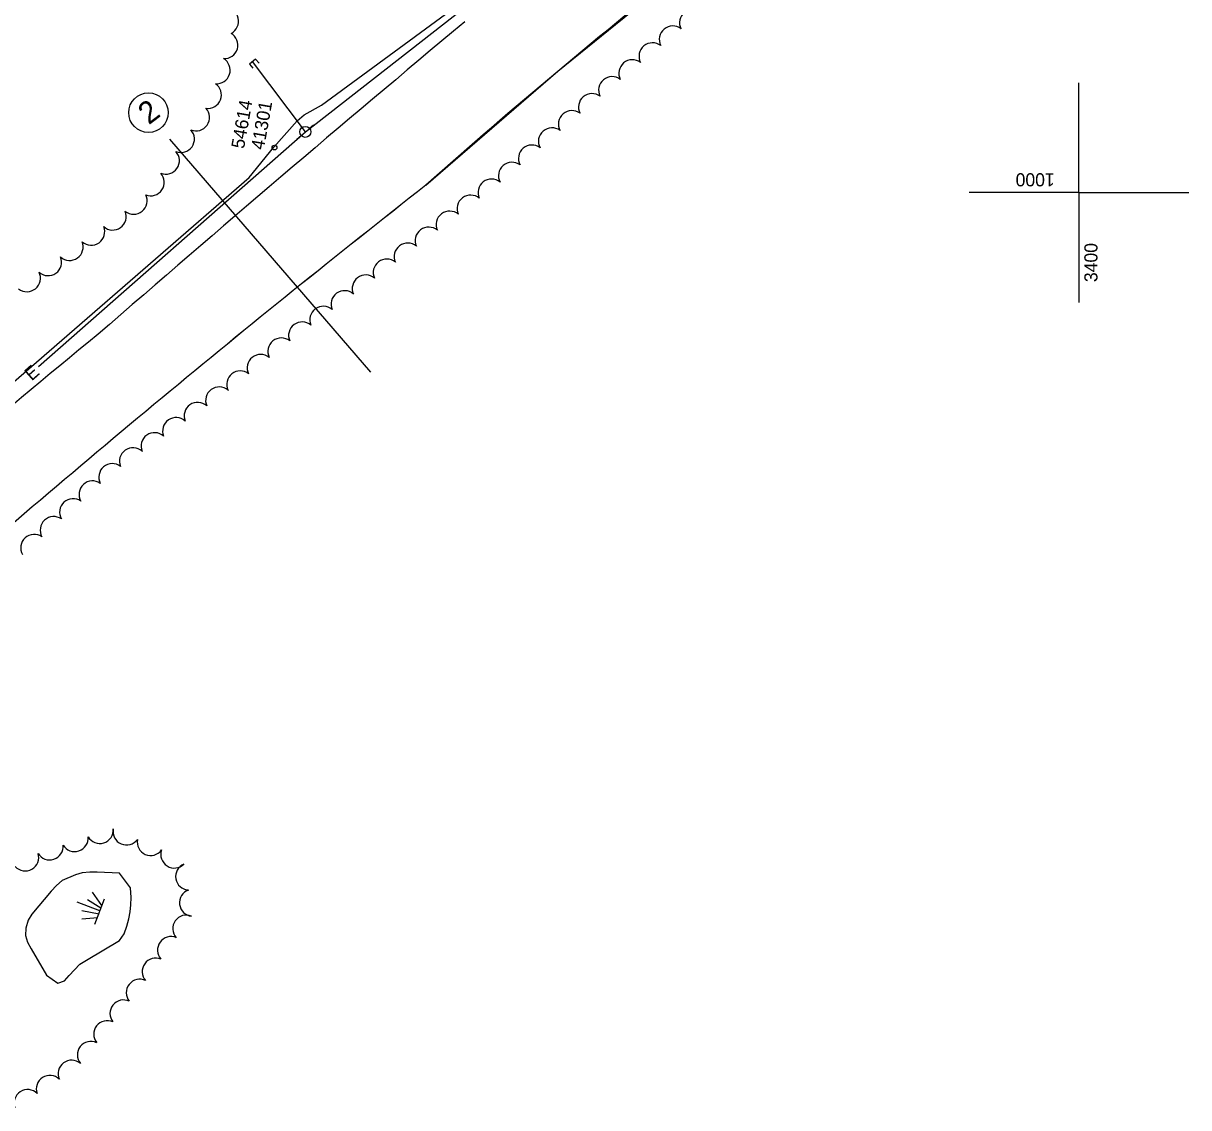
# Model space of a CAD drawing. Extents: x 0 to 9328, y -1540 to 7782.
# Drawn here: x 3159.7 to 3425, y 791.7 to 1038.5 of the extents above; entities that cross this region are included whole.
import ezdxf

# ---------------------------------------------------------------- set-up
doc = ezdxf.new("R2010")
doc.units = 0
for name, color, linetype in [('Level 11', 7, 'Continuous'), ('Level 12', 7, 'Continuous'), ('Level 13', 7, 'Continuous'), ('Level 14', 7, 'Continuous'), ('Level 2', 7, 'Continuous'), ('Level 5', 7, 'Continuous'), ('Level 7', 7, 'Continuous')]:
    doc.layers.add(name, color=color, linetype=linetype)

msp = doc.modelspace()

# ---------------------------------------------------------------- linework, layer by layer
at = {"layer": 'Level 11'}
for q in [(3400, 1025), (3375, 1000), (3400, 975), (3425, 1000)]:
    msp.add_line((3400, 1000), q, dxfattribs=at)
at = {"layer": 'Level 12'}
for p, q in [((3223.9, 1013.81), (3338.78, 1103.59)), ((3212.56, 1030.4), (3211.2, 1029.2)), ((3223.9, 1013.81), (3211.88, 1029.8)), ((3211.88, 1029.8), (3211.88, 1029.8)), ((3212.56, 1030.4), (3213.34, 1029.48)), ((3211.2, 1029.2), (3211.96, 1028.31)), ((3163.16, 960.41), (3223.9, 1013.81)), ((3223.84, 1013.81), (3223.9, 1013.81)), ((3223.87, 1013.84), (3223.87, 1013.78)), ((3224.81, 1014.65), (3225.77, 1015.44)), ((3221.97, 1012.18), (3222.91, 1013))]:
    msp.add_line(p, q, dxfattribs=at)
for points in [[(3222.02, 1016.32), (3223.64, 1017.69), (3227.59, 1019.91), (3278.35, 1057.2), (3308.5, 1079.82), (3356.25, 1112.25), (3392.26, 1136), (3418.62, 1153.99)], [(3073.13, 880.46), (3074.78, 884.43), (3078.08, 889.06), (3083.03, 892.36), (3211.12, 1003.42), (3216.69, 1010.37), (3222.02, 1016.32)]]:
    msp.add_lwpolyline(points, dxfattribs=at)
msp.add_circle((3223.87, 1013.82), 1.25, dxfattribs=at)
at = {"layer": 'Level 13'}
msp.add_lwpolyline([(3251.35, 1001.68), (3281.35, 1027.6), (3299.63, 1042.41)], dxfattribs=at)
msp.add_arc((4958.24, -1178.46), 2768.84, 128.05835, 131.25238, dxfattribs=at)
at = {"layer": 'Level 14'}
msp.add_line((3238.77, 959.14), (3193.01, 1012.12), dxfattribs=at)
msp.add_circle((3188.16, 1018.19), 4.5, dxfattribs=at)
at = {"layer": 'Level 2'}
for centre, radius, start, end in [((4090.17, 61.08), 1260.29, 128.12158, 131.72645), ((6490.66, -2836.84), 5045.5, 129.81129, 131.05707), ((4961.06, -1181.86), 2773.26, 128.0609, 131.24983), ((3986.23, -29.8), 1284.68, 129.05925, 133.092)]:
    msp.add_arc(centre, radius, start, end, dxfattribs=at)
at = {"layer": 'Level 5'}
msp.add_circle((3216.86, 1010.23), 0.54, dxfattribs=at)
at = {"layer": 'Level 7'}
for p, q in [((3177.3, 837.07), (3174.27, 839.01)), ((3177.56, 837.75), (3175.4, 840.72)), ((3175.93, 833.49), (3178.12, 839.2)), ((3177.07, 836.48), (3171.96, 838.44)), ((3176.91, 835.72), (3173.02, 836.53)), ((3176.61, 834.94), (3172.96, 834.58))]:
    msp.add_line(p, q, dxfattribs=at)
msp.add_lwpolyline([(3181.54, 845.09), (3176.5, 845.31), (3174.79, 845.31), (3173.09, 845.13), (3171.54, 844.67), (3168.54, 843.37), (3167.25, 842.24), (3166.04, 840.97), (3161.6, 835.77), (3160.81, 834.37), (3160.24, 832.55), (3160.2, 830.91), (3160.66, 829.36), (3161.44, 827.88), (3164.97, 821.85), (3167.52, 820.05), (3169.04, 820.58), (3170.12, 821.77), (3172.52, 824.38), (3174.02, 825.26), (3181.6, 829.78), (3182.64, 831.23), (3183.24, 832.98), (3183.71, 834.66), (3184.03, 836.26), (3184.17, 837.86), (3184.21, 839.5), (3184.1, 841.77)], close=True, dxfattribs=at)
for centre, radius, start, end in [((3205.6, 1039), 3.08, 296.2821, 90.9213), ((3312.15, 1038.69), 3.08, 52.524, 207.1633), ((3307.55, 1034.85), 3.08, 52.524, 207.1633), ((3205.46, 1033.57), 3.07, 266.0206, 60.6598), ((3302.94, 1031.01), 3.08, 52.524, 207.1633), ((3203.69, 1027.85), 3.08, 265.0174, 59.6566), ((3298.33, 1027.16), 3.08, 52.524, 207.1633), ((3201.71, 1022.23), 3.07, 261.4759, 56.1151), ((3293.73, 1023.32), 3.07, 52.524, 207.1633), ((3289.14, 1019.46), 3.07, 52.9483, 207.5876), ((3198.99, 1017.11), 3.08, 247.8163, 42.4555), ((3284.58, 1015.57), 3.08, 53.4106, 208.0498), ((3195.56, 1012.19), 3.07, 247.8163, 42.4555), ((3280.03, 1011.65), 3.08, 53.4106, 208.0498), ((3192.13, 1007.27), 3.08, 247.8163, 42.4555), ((3275.49, 1007.74), 3.08, 53.4106, 208.0498), ((3270.94, 1003.82), 3.08, 53.4106, 208.0498), ((3188.7, 1002.34), 3.07, 247.8163, 42.4555), ((3266.27, 1000), 3.07, 50.5497, 205.1889), ((3184.78, 998.14), 3.08, 231.5883, 26.2276), ((3261.51, 996.34), 3.08, 49.9823, 204.6215), ((3180.03, 994.55), 3.08, 227.9158, 22.555), ((3256.74, 992.7), 3.08, 49.9823, 204.6215), ((3175.13, 991.09), 3.08, 227.9158, 22.555), ((3251.97, 989.06), 3.08, 49.9823, 204.6215), ((3170.22, 987.63), 3.08, 227.9158, 22.555), ((3247.19, 985.43), 3.08, 49.9823, 204.6215), ((3165.32, 984.16), 3.08, 227.9158, 22.555), ((3242.42, 981.79), 3.08, 49.9823, 204.6215), ((3160.51, 980.51), 3.08, 231.7769, 26.4161), ((3237.63, 978.17), 3.07, 49.5699, 204.2091), ((3232.81, 974.59), 3.07, 48.9347, 203.5739), ((3227.97, 971.04), 3.07, 48.9347, 203.5739), ((3223.15, 967.48), 3.08, 49.3727, 204.0119), ((3218.42, 963.83), 3.08, 51.3334, 205.9726), ((3213.73, 960.08), 3.08, 51.3334, 205.9726), ((3209.05, 956.33), 3.08, 51.3334, 205.9726), ((3204.26, 952.67), 3.08, 48.8658, 203.505), ((3199.37, 949.17), 3.08, 47.7706, 202.4099), ((3194.46, 945.72), 3.07, 47.7706, 202.4099), ((3189.55, 942.27), 3.08, 47.7706, 202.4099), ((3184.64, 938.82), 3.08, 47.7706, 202.4099), ((3179.93, 935.21), 3.08, 52.4899, 207.1291), ((3175.44, 931.28), 3.08, 55.177, 209.8163), ((3171.01, 927.23), 3.08, 55.177, 209.8163), ((3166.59, 923.17), 3.08, 55.177, 209.8163), ((3162.16, 919.12), 3.08, 55.177, 209.8163), ((3177.09, 854.9), 3.08, 209.942, 4.5812), ((3183.17, 854.56), 3.07, 169.1436, 323.7828), ((3171.36, 853.05), 3.07, 211.0923, 5.7315), ((3188.67, 852.17), 3.07, 169.1436, 323.7828), ((3160.1, 848.67), 3.08, 222.3502, 16.9894), ((3165.67, 851.16), 3.07, 211.0923, 5.7315), ((3194.05, 849.32), 3.08, 160.3969, 315.0361), ((3197.41, 844.31), 3.07, 112.6449, 267.2841), ((3198.29, 838.33), 3.07, 109.4381, 264.0774), ((3196.78, 832.44), 3.08, 67.1926, 221.8319), ((3193.3, 827.56), 3.08, 67.1926, 221.8319), ((3189.81, 822.67), 3.08, 67.0416, 221.6809), ((3186.18, 817.86), 3.07, 64.44, 219.0792), ((3182.47, 813.14), 3.07, 64.44, 219.0792), ((3178.76, 808.43), 3.07, 64.44, 219.0792), ((3175.04, 803.72), 3.07, 64.44, 219.0792), ((3170.67, 799.43), 3.07, 49.7222, 204.3615), ((3165.7, 795.98), 3.07, 45.3407, 199.9799), ((3160.65, 792.74), 3.08, 45.3407, 199.9799)]:
    msp.add_arc(centre, radius, start, end, dxfattribs=at)

# ---------------------------------------------------------------- texts
at = {"layer": 'Level 11'}
for s, rotation, p in [('1000', 180, (3394.49, 1004.41)), ('3400', 90, (3404.23, 979.62))]:
    msp.add_text(s, height=2.99, rotation=rotation, dxfattribs=at).set_placement(p)
at = {"layer": 'Level 12'}
for s, rotation, p in [('54614', 80, (3209.92, 1009.84)), ('41301', 80, (3214.43, 1009.59)), ('E', 41.3247, (3161.57, 957))]:
    msp.add_text(s, height=2.99, rotation=rotation, dxfattribs=at).set_placement(p)
at = {"layer": 'Level 14'}
msp.add_text('2', height=5, rotation=37.1938, dxfattribs=at).set_placement((3188.24, 1015.3))

doc.saveas('drawing.dxf')
